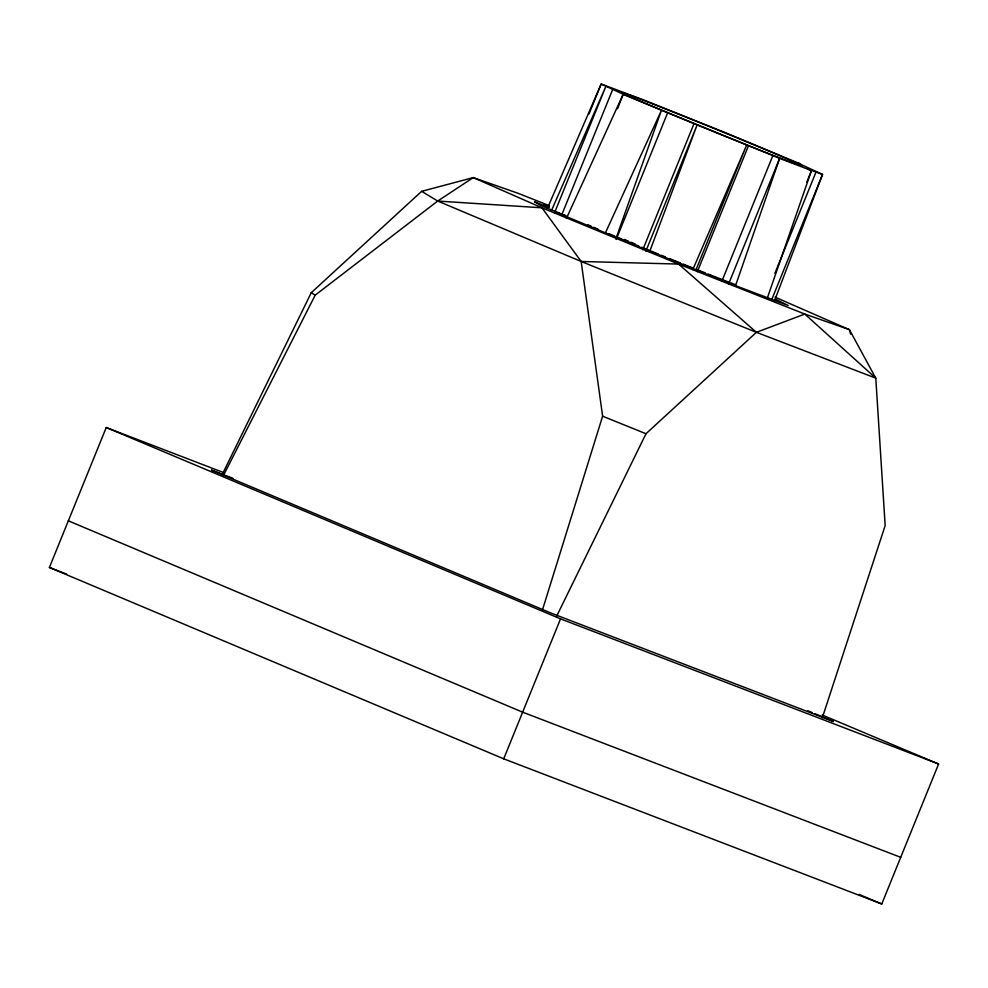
<?xml version="1.0" encoding="UTF-8"?>
<svg xmlns="http://www.w3.org/2000/svg" width="988" height="988" viewBox="0 0 988 988"><rect width="100%" height="100%" fill="white"/><g stroke="black" fill="none" stroke-linecap="round" stroke-linejoin="round"><path stroke-width="1.48" d="M542.313 610.436L602.618 416.195L581.166 261.474L541.955 207.801L473.277 177.605L421.641 191.326L311.232 292.744L221.868 475.24M822.349 717.708L885.162 525.567L875.788 378.157L849.408 329.671L775.037 297.129M735.492 285.816L779.631 158.364L623.095 94.428L566.396 218.459M767.33 298.043L811.469 170.591L807.9 169.022L822.547 174.431L774.296 301.365M615.82 238.935L661.343 110.545L605.286 233.18M649.511 252.014L697.009 125.229L645.917 251.063M617.574 108.692L623.095 94.428L625.466 95.28L601.173 84.017L547.426 208.295M822.177 714.991L938.6 764.02L881.765 903.983L503.707 758.821L49.4 567.483L106.235 427.52L224.103 472.783M588.971 114.052L601.173 84.017L644.09 100.097L726.711 133.232L800.626 164.02L798.242 163.181L822.547 174.431L771.455 300.278M554.614 212.618L605.706 86.771L551.193 211.173M561.517 215.458L612.622 89.612M616.339 239.133L667.555 113.003M642.817 249.692L693.922 123.846M696.058 269.675L746.57 145.261L692.835 269.539M697.343 271.737L748.435 145.891M503.707 758.821L560.542 618.859L938.6 764.02M721.783 281.419L772.875 155.573M728.527 284.198L779.631 158.364L811.469 170.591L806.826 182.027M774.864 273.392L816.088 171.863M556.627 616.228L645.991 433.732L756.4 332.314L804.812 314.061L849.408 329.671L850.594 334.142M223.177 476.031L315.197 295.153L437.696 201.046L473.277 177.605L517.873 193.216L549.439 205.714M581.166 261.474L678.571 264.068L804.812 314.061L875.788 378.157L756.4 332.314L581.166 261.474L437.696 201.046L421.641 191.326M437.696 201.046L541.955 207.801L678.571 264.068L756.4 332.314M549.452 207.122L543.808 204.948L548.587 206.961M232.884 478.291L211.37 470.029L550.909 613.029L833.464 721.512L814.989 713.731M900.71 857.325L522.652 712.175L68.345 520.824M49.4 567.483L66.653 574.102M548.476 207.319L534.508 201.774L540.35 205.319L565.803 215.767L555.454 212L640.78 247.618L735.097 285.52L788.177 305.502L775.259 299.055M602.618 416.195L645.991 433.732M624.218 239.405L628.319 241.134M631.048 242.282L635.148 244.011M807.888 710.743L812.148 712.533M106.235 427.52L560.542 618.859M859.054 894.412L881.765 903.983M311.232 292.744L315.197 295.153M735.443 284.655A97.367 1.531 22.1 0 1 730.688 282.84M728.317 281.938A97.367 1.531 22.1 0 1 708.137 274.047M705.407 272.972A97.367 1.531 22.1 0 1 698.343 270.169M692.539 267.847A97.367 1.531 22.1 0 1 683.264 264.142M680.547 263.043A97.367 1.531 22.1 0 1 669.568 258.621M665.443 256.954A97.367 1.531 22.1 0 1 661.268 255.262M658.477 254.126A97.367 1.531 22.1 0 1 647.399 249.606M646.041 249.05A97.367 1.531 22.1 0 1 641.718 247.284M638.853 246.111A97.367 1.531 22.1 0 1 623.552 239.8M622.045 239.17A97.367 1.531 22.1 0 1 617.562 237.305M614.622 236.083A97.367 1.531 22.1 0 1 608.966 233.724M597.826 229.031A97.367 1.531 22.1 0 1 593.751 227.289M591.207 226.203A97.367 1.531 22.1 0 1 587.662 224.684M654.155 107.075A97.367 1.531 22.1 0 0 800.762 165.601A97.367 1.531 22.1 0 0 680.658 115.016A97.367 1.531 22.1 0 0 654.155 107.075"/></g></svg>
